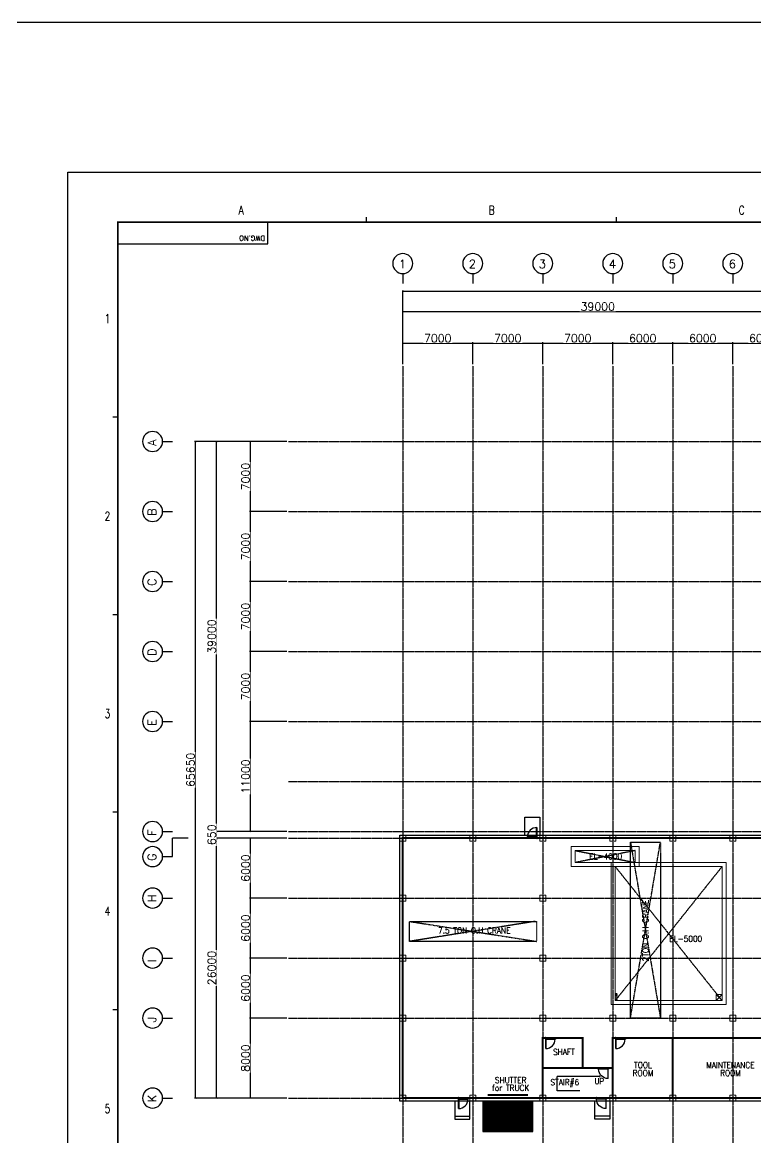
# Model space of a CAD drawing. Header units: millimetres. Extents: x -232466 to 860779, y -177975 to 311634.
# Drawn here: x 628075 to 701413, y 200097 to 311634 of the extents above; entities that cross this region are included whole.
import ezdxf
from ezdxf.enums import TextEntityAlignment as Align

# ---------------------------------------------------------------- set-up
doc = ezdxf.new("R2010")
doc.units = ezdxf.units.MM
for name, pattern in [('AXES', [50.8, 31.75, -6.35, 6.35, -6.35]), ('CENTER', [2, 1.25, -0.25, 0.25, -0.25]), ('HID', [2.3, 1.5, -0.8]), ('PHANTOMX2', [5, 2.5, -0.5, 0.5, -0.5, 0.5, -0.5])]:
    doc.linetypes.add(name, pattern=pattern)
for name, color, linetype, lineweight in [('0 외형선', 3, 'Continuous', 25), ('CENTER', 1, 'CENTER', 9), ('COLUMN', 2, 'Continuous', 9), ('TEXT', 7, 'Continuous', 15), ('WALL', 7, 'Continuous', 9), ('WALL_300', 7, 'Continuous', 9)]:
    doc.layers.add(name, color=color, linetype=linetype, lineweight=lineweight)
for name, color, linetype in [('4ELE', 4, 'Continuous'), ('Center Line', 1, 'CENTER'), ('dim', 7, 'Continuous'), ('DOOR', 4, 'Continuous'), ('G', 3, 'Continuous'), ('hat', 8, 'Continuous'), ('LED', 7, 'Continuous'), ('stair', 4, 'Continuous'), ('SYM', 7, 'Continuous'), ('TITLEBOX', 7, 'Continuous')]:
    doc.layers.add(name, color=color, linetype=linetype)
doc.styles.add('ROMAND', font='romand')
doc.styles.add('RomanS', font='romans.shx')
doc.styles.add('TBOX', font='romans.shx')
doc.dimstyles.new('HYUNDAI', dxfattribs={"dimscale": 120, "dimtxt": 3, "dimasz": 3, "dimexe": 1, "dimexo": 2, "dimgap": 1, "dimtad": 1, "dimdec": 0, "dimdsep": 46, "dimtxsty": 'RomanS', "dimcen": 0, "dimclrd": 256, "dimclre": 256, "dimclrt": 3, "dimadec": 0, "dimazin": 0, "dimtfac": 1, "dimtdec": 0, "dimtix": 1, "dimtmove": 2, "dimatfit": 3, "dimfxl": 1, "dimtvp": 1, "dimtolj": 1, "dimarcsym": 0})

# ---------------------------------------------------------------- blocks, each defined once
blk = doc.blocks.new('_ArchTick')
at = {"color": 0, "linetype": 'ByBlock', "const_width": 0.15}
blk.add_lwpolyline([(-0.5, -0.5), (0.5, 0.5)], dxfattribs=at)
blk = doc.blocks.new('*D284')
at = {"layer": 'Defpoints', "color": 0}
for p in [(645386, 269712), (654698, 269712), (654698, 204062)]:
    blk.add_point(p, dxfattribs=at)
at = {"layer": 'dim', "lineweight": -2}
for p, q in [((654538, 269712), (645306, 269712)), ((645386, 204062), (645386, 269712)), ((654538, 204062), (645306, 204062))]:
    blk.add_line(p, q, dxfattribs=at)
at = {"layer": 'dim', "lineweight": -2, "xscale": 160, "yscale": 160, "zscale": 160}
for p, rotation in [((645386, 269712), 90), ((645386, 204062), 270)]:
    blk.add_blockref('_ArchTick', p, dxfattribs=dict(at, rotation=rotation))
at = {"layer": 'dim', "color": 0, "insert": (644906, 236887), "char_height": 800, "attachment_point": 5, "rotation": 90, "style": 'RomanS', "bg_fill": 3, "box_fill_scale": 1.1, "bg_fill_color": 257, "bg_fill_transparency": 0}
blk.add_mtext('\\A1;65650', dxfattribs=at)
blk = doc.blocks.new('*D285')
at = {"layer": 'Defpoints', "color": 0}
for p in [(647498, 269712), (654698, 269712), (654698, 230712)]:
    blk.add_point(p, dxfattribs=at)
at = {"layer": 'dim', "lineweight": -2}
for p, q in [((654538, 269712), (647418, 269712)), ((647498, 230712), (647498, 269712)), ((654538, 230712), (647418, 230712))]:
    blk.add_line(p, q, dxfattribs=at)
at = {"layer": 'dim', "lineweight": -2, "xscale": 160, "yscale": 160, "zscale": 160}
for p, rotation in [((647498, 269712), 90), ((647498, 230712), 270)]:
    blk.add_blockref('_ArchTick', p, dxfattribs=dict(at, rotation=rotation))
at = {"layer": 'dim', "color": 0, "insert": (647018, 250212), "char_height": 800, "attachment_point": 5, "rotation": 90, "style": 'RomanS', "bg_fill": 3, "box_fill_scale": 1.1, "bg_fill_color": 257, "bg_fill_transparency": 0}
blk.add_mtext('\\A1;39000', dxfattribs=at)
blk = doc.blocks.new('*D286')
at = {"layer": 'Defpoints', "color": 0}
for p in [(673119, 279561), (666119, 277298), (673119, 277298)]:
    blk.add_point(p, dxfattribs=at)
at = {"layer": 'dim', "lineweight": -2}
for p, q in [((666119, 277458), (666119, 279641)), ((666119, 279561), (673119, 279561)), ((673119, 277458), (673119, 279641))]:
    blk.add_line(p, q, dxfattribs=at)
at = {"layer": 'dim', "lineweight": -2, "xscale": 160, "yscale": 160, "zscale": 160, "rotation": 180}
blk.add_blockref('_ArchTick', (666119, 279561), dxfattribs=at)
at = {"layer": 'dim', "lineweight": -2, "xscale": 160, "yscale": 160, "zscale": 160}
blk.add_blockref('_ArchTick', (673119, 279561), dxfattribs=at)
at = {"layer": 'dim', "color": 0, "insert": (669619, 280041), "char_height": 800, "attachment_point": 5, "style": 'RomanS', "bg_fill": 3, "box_fill_scale": 1.1, "bg_fill_color": 257, "bg_fill_transparency": 0}
blk.add_mtext('\\A1;\\H0.025x;\\H40x;7000', dxfattribs=at)
blk = doc.blocks.new('주열')
at = {"layer": 'SYM'}
blk.add_line((0, 600), (0, 0), dxfattribs=at)
blk.add_circle((0, 1200), 600, dxfattribs=at)
blk = doc.blocks.new('*D287')
at = {"layer": 'Defpoints', "color": 0}
for p in [(806419, 284742), (666119, 277298), (806419, 277298)]:
    blk.add_point(p, dxfattribs=at)
at = {"layer": 'dim', "lineweight": -2}
for p, q in [((666119, 277458), (666119, 284822)), ((666119, 284742), (806419, 284742)), ((806419, 277458), (806419, 284822))]:
    blk.add_line(p, q, dxfattribs=at)
at = {"layer": 'dim', "lineweight": -2, "xscale": 160, "yscale": 160, "zscale": 160, "rotation": 180}
blk.add_blockref('_ArchTick', (666119, 284742), dxfattribs=at)
at = {"layer": 'dim', "lineweight": -2, "xscale": 160, "yscale": 160, "zscale": 160}
blk.add_blockref('_ArchTick', (806419, 284742), dxfattribs=at)
at = {"layer": 'dim', "color": 0, "insert": (736269, 285222), "char_height": 800, "attachment_point": 5, "style": 'RomanS', "bg_fill": 3, "box_fill_scale": 1.1, "bg_fill_color": 257, "bg_fill_transparency": 0}
blk.add_mtext('\\A1;140300', dxfattribs=at)
blk = doc.blocks.new('*D288')
at = {"layer": 'Defpoints', "color": 0}
for p in [(705119, 282724), (666119, 277298), (705119, 277298)]:
    blk.add_point(p, dxfattribs=at)
at = {"layer": 'dim', "lineweight": -2}
for p, q in [((666119, 277458), (666119, 282804)), ((666119, 282724), (705119, 282724)), ((705119, 277458), (705119, 282804))]:
    blk.add_line(p, q, dxfattribs=at)
at = {"layer": 'dim', "lineweight": -2, "xscale": 160, "yscale": 160, "zscale": 160, "rotation": 180}
blk.add_blockref('_ArchTick', (666119, 282724), dxfattribs=at)
at = {"layer": 'dim', "lineweight": -2, "xscale": 160, "yscale": 160, "zscale": 160}
blk.add_blockref('_ArchTick', (705119, 282724), dxfattribs=at)
at = {"layer": 'dim', "color": 0, "insert": (685619, 283204), "char_height": 800, "attachment_point": 5, "style": 'RomanS', "bg_fill": 3, "box_fill_scale": 1.1, "bg_fill_color": 257, "bg_fill_transparency": 0}
blk.add_mtext('\\A1;39000', dxfattribs=at)
blk = doc.blocks.new('*D289')
at = {"layer": 'Defpoints', "color": 0}
for p in [(647498, 230062), (654698, 230062), (654698, 204062)]:
    blk.add_point(p, dxfattribs=at)
at = {"layer": 'dim', "lineweight": -2}
for p, q in [((654538, 230062), (647418, 230062)), ((647498, 204062), (647498, 230062)), ((654538, 204062), (647418, 204062))]:
    blk.add_line(p, q, dxfattribs=at)
at = {"layer": 'dim', "lineweight": -2, "xscale": 160, "yscale": 160, "zscale": 160}
for p, rotation in [((647498, 230062), 90), ((647498, 204062), 270)]:
    blk.add_blockref('_ArchTick', p, dxfattribs=dict(at, rotation=rotation))
at = {"layer": 'dim', "color": 0, "insert": (647018, 217062), "char_height": 800, "attachment_point": 5, "rotation": 90, "style": 'RomanS', "bg_fill": 3, "box_fill_scale": 1.1, "bg_fill_color": 257, "bg_fill_transparency": 0}
blk.add_mtext('\\A1;26000', dxfattribs=at)
blk = doc.blocks.new('*D290')
at = {"layer": 'Defpoints', "color": 0}
for p in [(650879, 269712), (654698, 269712), (654698, 262712)]:
    blk.add_point(p, dxfattribs=at)
at = {"layer": 'dim', "lineweight": -2}
for p, q in [((654538, 269712), (650799, 269712)), ((650879, 262712), (650879, 269712)), ((654538, 262712), (650799, 262712))]:
    blk.add_line(p, q, dxfattribs=at)
at = {"layer": 'dim', "lineweight": -2, "xscale": 160, "yscale": 160, "zscale": 160}
for p, rotation in [((650879, 269712), 90), ((650879, 262712), 270)]:
    blk.add_blockref('_ArchTick', p, dxfattribs=dict(at, rotation=rotation))
at = {"layer": 'dim', "color": 0, "insert": (650399, 266212), "char_height": 800, "attachment_point": 5, "rotation": 90, "style": 'RomanS', "bg_fill": 3, "box_fill_scale": 1.1, "bg_fill_color": 257, "bg_fill_transparency": 0}
blk.add_mtext('\\A1;7000', dxfattribs=at)
blk = doc.blocks.new('*D291')
at = {"layer": 'Defpoints', "color": 0}
for p in [(650879, 262712), (654698, 262712), (654698, 255712)]:
    blk.add_point(p, dxfattribs=at)
at = {"layer": 'dim', "lineweight": -2}
for p, q in [((654538, 262712), (650799, 262712)), ((650879, 255712), (650879, 262712)), ((654538, 255712), (650799, 255712))]:
    blk.add_line(p, q, dxfattribs=at)
at = {"layer": 'dim', "lineweight": -2, "xscale": 160, "yscale": 160, "zscale": 160}
for p, rotation in [((650879, 262712), 90), ((650879, 255712), 270)]:
    blk.add_blockref('_ArchTick', p, dxfattribs=dict(at, rotation=rotation))
at = {"layer": 'dim', "color": 0, "insert": (650399, 259212), "char_height": 800, "attachment_point": 5, "rotation": 90, "style": 'RomanS', "bg_fill": 3, "box_fill_scale": 1.1, "bg_fill_color": 257, "bg_fill_transparency": 0}
blk.add_mtext('\\A1;7000', dxfattribs=at)
blk = doc.blocks.new('*D292')
at = {"layer": 'Defpoints', "color": 0}
for p in [(650879, 255712), (654698, 255712), (654698, 248712)]:
    blk.add_point(p, dxfattribs=at)
at = {"layer": 'dim', "lineweight": -2}
for p, q in [((654538, 255712), (650799, 255712)), ((650879, 248712), (650879, 255712)), ((654538, 248712), (650799, 248712))]:
    blk.add_line(p, q, dxfattribs=at)
at = {"layer": 'dim', "lineweight": -2, "xscale": 160, "yscale": 160, "zscale": 160}
for p, rotation in [((650879, 255712), 90), ((650879, 248712), 270)]:
    blk.add_blockref('_ArchTick', p, dxfattribs=dict(at, rotation=rotation))
at = {"layer": 'dim', "color": 0, "insert": (650399, 252212), "char_height": 800, "attachment_point": 5, "rotation": 90, "style": 'RomanS', "bg_fill": 3, "box_fill_scale": 1.1, "bg_fill_color": 257, "bg_fill_transparency": 0}
blk.add_mtext('\\A1;7000', dxfattribs=at)
blk = doc.blocks.new('*D293')
at = {"layer": 'Defpoints', "color": 0}
for p in [(650879, 248712), (654698, 248712), (654698, 241712)]:
    blk.add_point(p, dxfattribs=at)
at = {"layer": 'dim', "lineweight": -2}
for p, q in [((654538, 248712), (650799, 248712)), ((650879, 241712), (650879, 248712)), ((654538, 241712), (650799, 241712))]:
    blk.add_line(p, q, dxfattribs=at)
at = {"layer": 'dim', "lineweight": -2, "xscale": 160, "yscale": 160, "zscale": 160}
for p, rotation in [((650879, 248712), 90), ((650879, 241712), 270)]:
    blk.add_blockref('_ArchTick', p, dxfattribs=dict(at, rotation=rotation))
at = {"layer": 'dim', "color": 0, "insert": (650399, 245212), "char_height": 800, "attachment_point": 5, "rotation": 90, "style": 'RomanS', "bg_fill": 3, "box_fill_scale": 1.1, "bg_fill_color": 257, "bg_fill_transparency": 0}
blk.add_mtext('\\A1;7000', dxfattribs=at)
blk = doc.blocks.new('*D322')
at = {"layer": 'Defpoints', "color": 0}
for p in [(680119, 279561), (673119, 277298), (680119, 277298)]:
    blk.add_point(p, dxfattribs=at)
at = {"layer": 'dim', "lineweight": -2}
for p, q in [((673119, 277458), (673119, 279641)), ((673119, 279561), (680119, 279561)), ((680119, 277458), (680119, 279641))]:
    blk.add_line(p, q, dxfattribs=at)
at = {"layer": 'dim', "lineweight": -2, "xscale": 160, "yscale": 160, "zscale": 160, "rotation": 180}
blk.add_blockref('_ArchTick', (673119, 279561), dxfattribs=at)
at = {"layer": 'dim', "lineweight": -2, "xscale": 160, "yscale": 160, "zscale": 160}
blk.add_blockref('_ArchTick', (680119, 279561), dxfattribs=at)
at = {"layer": 'dim', "color": 0, "insert": (676619, 280041), "char_height": 800, "attachment_point": 5, "style": 'RomanS', "bg_fill": 3, "box_fill_scale": 1.1, "bg_fill_color": 257, "bg_fill_transparency": 0}
blk.add_mtext('\\A1;\\H0.025x;\\H40x;7000', dxfattribs=at)
blk = doc.blocks.new('*D323')
at = {"layer": 'Defpoints', "color": 0}
for p in [(687119, 279561), (680119, 277298), (687119, 277298)]:
    blk.add_point(p, dxfattribs=at)
at = {"layer": 'dim', "lineweight": -2}
for p, q in [((680119, 277458), (680119, 279641)), ((680119, 279561), (687119, 279561)), ((687119, 277458), (687119, 279641))]:
    blk.add_line(p, q, dxfattribs=at)
at = {"layer": 'dim', "lineweight": -2, "xscale": 160, "yscale": 160, "zscale": 160, "rotation": 180}
blk.add_blockref('_ArchTick', (680119, 279561), dxfattribs=at)
at = {"layer": 'dim', "lineweight": -2, "xscale": 160, "yscale": 160, "zscale": 160}
blk.add_blockref('_ArchTick', (687119, 279561), dxfattribs=at)
at = {"layer": 'dim', "color": 0, "insert": (683619, 280041), "char_height": 800, "attachment_point": 5, "style": 'RomanS', "bg_fill": 3, "box_fill_scale": 1.1, "bg_fill_color": 257, "bg_fill_transparency": 0}
blk.add_mtext('\\A1;\\H0.025x;\\H40x;7000', dxfattribs=at)
blk = doc.blocks.new('*D324')
at = {"layer": 'Defpoints', "color": 0}
for p in [(693119, 279561), (687119, 277298), (693119, 277298)]:
    blk.add_point(p, dxfattribs=at)
at = {"layer": 'dim', "lineweight": -2}
for p, q in [((687119, 277458), (687119, 279641)), ((687119, 279561), (693119, 279561)), ((693119, 277458), (693119, 279641))]:
    blk.add_line(p, q, dxfattribs=at)
at = {"layer": 'dim', "lineweight": -2, "xscale": 160, "yscale": 160, "zscale": 160, "rotation": 180}
blk.add_blockref('_ArchTick', (687119, 279561), dxfattribs=at)
at = {"layer": 'dim', "lineweight": -2, "xscale": 160, "yscale": 160, "zscale": 160}
blk.add_blockref('_ArchTick', (693119, 279561), dxfattribs=at)
at = {"layer": 'dim', "color": 0, "insert": (690119, 280041), "char_height": 800, "attachment_point": 5, "style": 'RomanS', "bg_fill": 3, "box_fill_scale": 1.1, "bg_fill_color": 257, "bg_fill_transparency": 0}
blk.add_mtext('\\A1;\\H0.025x;\\H40x;6000', dxfattribs=at)
blk = doc.blocks.new('*D325')
at = {"layer": 'Defpoints', "color": 0}
for p in [(699119, 279561), (693119, 277298), (699119, 277298)]:
    blk.add_point(p, dxfattribs=at)
at = {"layer": 'dim', "lineweight": -2}
for p, q in [((693119, 277458), (693119, 279641)), ((693119, 279561), (699119, 279561)), ((699119, 277458), (699119, 279641))]:
    blk.add_line(p, q, dxfattribs=at)
at = {"layer": 'dim', "lineweight": -2, "xscale": 160, "yscale": 160, "zscale": 160, "rotation": 180}
blk.add_blockref('_ArchTick', (693119, 279561), dxfattribs=at)
at = {"layer": 'dim', "lineweight": -2, "xscale": 160, "yscale": 160, "zscale": 160}
blk.add_blockref('_ArchTick', (699119, 279561), dxfattribs=at)
at = {"layer": 'dim', "color": 0, "insert": (696119, 280041), "char_height": 800, "attachment_point": 5, "style": 'RomanS', "bg_fill": 3, "box_fill_scale": 1.1, "bg_fill_color": 257, "bg_fill_transparency": 0}
blk.add_mtext('\\A1;\\H0.025x;\\H40x;6000', dxfattribs=at)
blk = doc.blocks.new('*D326')
at = {"layer": 'Defpoints', "color": 0}
for p in [(705119, 279561), (699119, 277298), (705119, 277298)]:
    blk.add_point(p, dxfattribs=at)
at = {"layer": 'dim', "lineweight": -2}
for p, q in [((699119, 277458), (699119, 279641)), ((699119, 279561), (705119, 279561)), ((705119, 277458), (705119, 279641))]:
    blk.add_line(p, q, dxfattribs=at)
at = {"layer": 'dim', "lineweight": -2, "xscale": 160, "yscale": 160, "zscale": 160, "rotation": 180}
blk.add_blockref('_ArchTick', (699119, 279561), dxfattribs=at)
at = {"layer": 'dim', "lineweight": -2, "xscale": 160, "yscale": 160, "zscale": 160}
blk.add_blockref('_ArchTick', (705119, 279561), dxfattribs=at)
at = {"layer": 'dim', "color": 0, "insert": (702119, 280041), "char_height": 800, "attachment_point": 5, "style": 'RomanS', "bg_fill": 3, "box_fill_scale": 1.1, "bg_fill_color": 257, "bg_fill_transparency": 0}
blk.add_mtext('\\A1;\\H0.025x;\\H40x;6000', dxfattribs=at)
blk = doc.blocks.new('*D372')
at = {"layer": 'Defpoints', "color": 0}
for p in [(654698, 230712), (654698, 230062)]:
    blk.add_point(p, dxfattribs=at)
at = {"layer": 'dim', "lineweight": -2}
for p, q in [((654538, 230712), (647418, 230712)), ((654538, 230062), (647418, 230062)), ((647498, 230712), (647498, 230872)), ((647498, 230062), (647498, 230712)), ((647498, 230062), (647498, 229902))]:
    blk.add_line(p, q, dxfattribs=at)
at = {"layer": 'dim', "lineweight": -2, "xscale": 160, "yscale": 160, "zscale": 160}
for p, rotation in [((647498, 230712), 270), ((647498, 230062), 90)]:
    blk.add_blockref('_ArchTick', p, dxfattribs=dict(at, rotation=rotation))
at = {"layer": 'dim', "color": 0, "insert": (647018, 230387), "char_height": 800, "attachment_point": 5, "rotation": 90, "style": 'RomanS', "bg_fill": 3, "box_fill_scale": 1.1, "bg_fill_color": 257, "bg_fill_transparency": 0}
blk.add_mtext('\\A1;650', dxfattribs=at)
at = {"layer": 'Defpoints', "color": 0}
blk.add_point((647498, 230712), dxfattribs=at)
blk = doc.blocks.new('*D373')
at = {"layer": 'Defpoints', "color": 0}
for p in [(650879, 241712), (654698, 241712), (654698, 230712)]:
    blk.add_point(p, dxfattribs=at)
at = {"layer": 'dim', "lineweight": -2}
for p, q in [((654538, 241712), (650799, 241712)), ((650879, 230712), (650879, 241712)), ((654538, 230712), (650799, 230712))]:
    blk.add_line(p, q, dxfattribs=at)
at = {"layer": 'dim', "lineweight": -2, "xscale": 160, "yscale": 160, "zscale": 160}
for p, rotation in [((650879, 241712), 90), ((650879, 230712), 270)]:
    blk.add_blockref('_ArchTick', p, dxfattribs=dict(at, rotation=rotation))
at = {"layer": 'dim', "color": 0, "insert": (650399, 236212), "char_height": 800, "attachment_point": 5, "rotation": 90, "style": 'RomanS', "bg_fill": 3, "box_fill_scale": 1.1, "bg_fill_color": 257, "bg_fill_transparency": 0}
blk.add_mtext('\\A1;11000', dxfattribs=at)
blk = doc.blocks.new('*D374')
at = {"layer": 'Defpoints', "color": 0}
for p in [(650879, 230062), (654698, 230062), (654698, 224062)]:
    blk.add_point(p, dxfattribs=at)
at = {"layer": 'dim', "lineweight": -2}
for p, q in [((654538, 230062), (650799, 230062)), ((650879, 224062), (650879, 230062)), ((654538, 224062), (650799, 224062))]:
    blk.add_line(p, q, dxfattribs=at)
at = {"layer": 'dim', "lineweight": -2, "xscale": 160, "yscale": 160, "zscale": 160}
for p, rotation in [((650879, 230062), 90), ((650879, 224062), 270)]:
    blk.add_blockref('_ArchTick', p, dxfattribs=dict(at, rotation=rotation))
at = {"layer": 'dim', "color": 0, "insert": (650399, 227062), "char_height": 800, "attachment_point": 5, "rotation": 90, "style": 'RomanS', "bg_fill": 3, "box_fill_scale": 1.1, "bg_fill_color": 257, "bg_fill_transparency": 0}
blk.add_mtext('\\A1;6000', dxfattribs=at)
blk = doc.blocks.new('*D375')
at = {"layer": 'Defpoints', "color": 0}
for p in [(650879, 224062), (654698, 224062), (654698, 218062)]:
    blk.add_point(p, dxfattribs=at)
at = {"layer": 'dim', "lineweight": -2}
for p, q in [((654538, 224062), (650799, 224062)), ((650879, 218062), (650879, 224062)), ((654538, 218062), (650799, 218062))]:
    blk.add_line(p, q, dxfattribs=at)
at = {"layer": 'dim', "lineweight": -2, "xscale": 160, "yscale": 160, "zscale": 160}
for p, rotation in [((650879, 224062), 90), ((650879, 218062), 270)]:
    blk.add_blockref('_ArchTick', p, dxfattribs=dict(at, rotation=rotation))
at = {"layer": 'dim', "color": 0, "insert": (650399, 221062), "char_height": 800, "attachment_point": 5, "rotation": 90, "style": 'RomanS', "bg_fill": 3, "box_fill_scale": 1.1, "bg_fill_color": 257, "bg_fill_transparency": 0}
blk.add_mtext('\\A1;6000', dxfattribs=at)
blk = doc.blocks.new('*D376')
at = {"layer": 'Defpoints', "color": 0}
for p in [(650879, 218062), (654698, 218062), (654698, 212062)]:
    blk.add_point(p, dxfattribs=at)
at = {"layer": 'dim', "lineweight": -2}
for p, q in [((654538, 218062), (650799, 218062)), ((650879, 212062), (650879, 218062)), ((654538, 212062), (650799, 212062))]:
    blk.add_line(p, q, dxfattribs=at)
at = {"layer": 'dim', "lineweight": -2, "xscale": 160, "yscale": 160, "zscale": 160}
for p, rotation in [((650879, 218062), 90), ((650879, 212062), 270)]:
    blk.add_blockref('_ArchTick', p, dxfattribs=dict(at, rotation=rotation))
at = {"layer": 'dim', "color": 0, "insert": (650399, 215062), "char_height": 800, "attachment_point": 5, "rotation": 90, "style": 'RomanS', "bg_fill": 3, "box_fill_scale": 1.1, "bg_fill_color": 257, "bg_fill_transparency": 0}
blk.add_mtext('\\A1;6000', dxfattribs=at)
blk = doc.blocks.new('*D377')
at = {"layer": 'Defpoints', "color": 0}
for p in [(650879, 212062), (654698, 212062), (654698, 204062)]:
    blk.add_point(p, dxfattribs=at)
at = {"layer": 'dim', "lineweight": -2}
for p, q in [((654538, 212062), (650799, 212062)), ((650879, 204062), (650879, 212062)), ((654538, 204062), (650799, 204062))]:
    blk.add_line(p, q, dxfattribs=at)
at = {"layer": 'dim', "lineweight": -2, "xscale": 160, "yscale": 160, "zscale": 160}
for p, rotation in [((650879, 212062), 90), ((650879, 204062), 270)]:
    blk.add_blockref('_ArchTick', p, dxfattribs=dict(at, rotation=rotation))
at = {"layer": 'dim', "color": 0, "insert": (650399, 208062), "char_height": 800, "attachment_point": 5, "rotation": 90, "style": 'RomanS', "bg_fill": 3, "box_fill_scale": 1.1, "bg_fill_color": 257, "bg_fill_transparency": 0}
blk.add_mtext('\\A1;8000', dxfattribs=at)
blk = doc.blocks.new('column600')
at = {"layer": 'COLUMN', "linetype": 'Continuous'}
blk.add_lwpolyline([(-300, -300), (300, -300), (300, 300), (-300, 300)], close=True, dxfattribs=at)
blk = doc.blocks.new('SD1')
at = {"color": 8}
for p, q in [((-55, 200), (-975, 200)), ((-955, 155), (-45, 155))]:
    blk.add_line(p, q, dxfattribs=at)
for points in [[(-25, 1150), (-25, 200), (-55, 200), (-55, 1150)], [(-1000, 180), (-1000, 200), (-975, 200), (-975, 155), (-955, 155), (-955, 95), (-975, 50), (-1000, 50), (-1000, 70)], [(0, 180), (0, 200), (-25, 200), (-25, 155), (-45, 155), (-45, 95), (-25, 50), (0, 50), (0, 70)]]:
    blk.add_lwpolyline(points)
blk.add_arc((-25, 200), 950, 90, 180)

msp = doc.modelspace()

# ---------------------------------------------------------------- hatches: boundary and pattern name
at = {"layer": 'hat'}
h = msp.add_hatch(dxfattribs=at)
h.set_pattern_fill('_USER', color=256, scale=100, style=0, pattern_type=0)
h.set_pattern_definition([(0, (638401.51, 156780.99), (0, 100), [])])
h.paths.add_polyline_path([(679110.9, 200721.3), (679110.9, 203761.3), (674110.9, 203761.3), (674110.9, 200721.3)])

# ---------------------------------------------------------------- linework, layer by layer
for p, q in [((643103.7, 228200.2), (643103.7, 230062.1)), ((685802.6, 206232.4), (681563.5, 206232.4)), ((681563.5, 204787.4), (681563.5, 206232.4)), ((683822.6, 204787.4), (681563.5, 204787.4))]:
    msp.add_line(p, q)
at = {"color": 4, "linetype": 'PHANTOMX2'}
for p, q in [((688886.6, 212062.1, -1), (691886.6, 229662.1)), ((688886.6, 229662.1), (691886.6, 212062.1)), ((666795.5, 221725.7), (679496, 219725.7, -1)), ((679346, 221725.7, -1), (666795.5, 219725.7))]:
    msp.add_line(p, q, dxfattribs=at)
msp.add_lwpolyline([(665819.3, 230361.3), (705419.3, 230361.3), (705419.3, 203761.3), (665819.3, 203761.3)], close=True)
for points in [[(688886.6, 229662.1), (691886.6, 229662.1), (691886.6, 212062.1), (688886.6, 212062.1)], [(679496, 221725.7), (679496, 219725.7), (666795.5, 219725.7), (666795.5, 221725.7)]]:
    msp.add_lwpolyline(points, close=True, dxfattribs=at)
msp.add_lwpolyline([(683822.6, 204787.4, 0, 160, 0), (683342.6, 204787.4, 0, 0, 0), (683822.6, 204787.4, 0, 0, 0)], format="xyseb")
at = {"layer": '0 외형선', "linetype": 'Continuous', "const_width": 200}
for points in [[(666119.3, 204061.3), (680119.4, 204062.1), (705119.3, 204061.3), (747769.3, 204061.3), (747769.4, 230062.1), (666119.3, 230061.3)], [(680119.4, 210062.1), (684118.6, 210062.1), (684119.3, 207061.3), (680119.4, 207062.1)], [(687119.4, 210062.1), (693119.4, 210062.1), (693119.3, 204061.3), (687119.3, 204061.3)], [(693119.4, 210062.1), (705119.4, 210062.1), (705119.4, 204062.1), (693119.3, 204061.3)], [(680119.4, 207062.1), (687118.6, 207062.1), (687119.3, 204061.3), (680119.4, 204062.1)]]:
    msp.add_lwpolyline(points, close=True, dxfattribs=at)
at = {"layer": '4ELE'}
for p, q in [((671319.3, 202262.9), (672819.3, 202262.9)), ((686819.3, 202262.9), (685319.3, 202262.9))]:
    msp.add_line(p, q, dxfattribs=at)
for points in [[(678319.3, 230361.3), (678319.3, 232161.3), (679819.3, 232161.3), (679819.3, 230361.3)], [(671319.3, 203762.9), (671319.3, 201962.9), (672819.3, 201962.9), (672819.3, 203762.9)], [(686819.3, 203762.9), (686819.3, 201962.9), (685319.3, 201962.9), (685319.3, 203762.9)]]:
    msp.add_lwpolyline(points, dxfattribs=at)
at = {"layer": 'CENTER', "color": 0, "lineweight": 60}
for p, q in [((687436, 214452.1), (687575.4, 214452.1)), ((687505.7, 214452.1), (687505.7, 213852.1))]:
    msp.add_line(p, q, dxfattribs=at)
at = {"layer": 'Center Line', "linetype": 'AXES'}
for p, q in [((666119.4, 277297.7), (666119.4, 194123.5)), ((689369.9, 228811.3), (683369.9, 227611.3)), ((683369.9, 228811.3), (689369.9, 227611.3)), ((698049.9, 227211.3), (687369.9, 213811.3)), ((698049.9, 213811.3), (687369.9, 227211.3))]:
    msp.add_line(p, q, dxfattribs=at)
at = {"layer": 'DOOR', "linetype": 'HID'}
for p, q in [((674610.9, 204407.2), (678610.9, 204407.2)), ((674610.9, 204357.3), (678610.9, 204357.3))]:
    msp.add_line(p, q, dxfattribs=at)
at = {"layer": 'LED', "const_width": 100}
msp.add_lwpolyline([(685791.2, 206281, -1), (685814, 206183.7, -1)], format="xyb", close=True, dxfattribs=at)
at = {"layer": 'stair'}
msp.add_lwpolyline([(674110.9, 203761.3), (674110.9, 200721.3), (679110.9, 200721.3), (679110.9, 203761.3)], dxfattribs=at)
at = {"layer": 'TITLEBOX', "color": 4, "linetype": 'Continuous'}
for p, q in [((662496.3, 291645.3), (662496.3, 292145.3)), ((662496.3, 291645.3), (662496.3, 292145.3)), ((687496.3, 291645.3), (687496.3, 292145.3)), ((687496.3, 291645.3), (687496.3, 292145.3)), ((637621.3, 272145.3), (637121.3, 272145.3)), ((637621.3, 252395.3), (637121.3, 252395.3)), ((637621.3, 232645.3), (637121.3, 232645.3)), ((637621.3, 212895.3), (637121.3, 212895.3))]:
    msp.add_line(p, q, dxfattribs=at)
at = {"layer": 'TITLEBOX', "color": 7}
msp.add_lwpolyline([(632621.3, 296645.3), (842871.3, 296645.3), (842871.3, 148145.3), (632621.3, 148145.3)], close=True, dxfattribs=at)
at = {"layer": 'TITLEBOX', "color": 4, "const_width": 175}
msp.add_lwpolyline([(637621.3, 291645.3), (837686.3, 291645.3), (837686.3, 153916.7), (637621.3, 153916.7)], close=True, dxfattribs=at)
at = {"layer": 'TITLEBOX'}
msp.add_lwpolyline([(637621.3, 289480.5), (652621.3, 289480.5), (652621.3, 291645.3)], dxfattribs=at)
at = {"layer": 'WALL'}
for p, q in [((698049.9, 213811.3), (697449.9, 214411.3)), ((697449.9, 213811.3), (698049.9, 214411.3))]:
    msp.add_line(p, q, dxfattribs=at)
msp.add_lwpolyline([(698049.9, 214411.3), (697449.9, 214411.3), (697449.9, 213811.3), (698049.9, 213811.3), (698049.9, 214411.3)], dxfattribs=at)
at = {"layer": 'WALL_300', "color": 2}
for points in [[(682969.9, 229211.3), (689769.9, 229211.3), (689769.9, 227211.3), (682969.9, 227211.3)], [(683369.9, 228811.3), (689369.9, 228811.3), (689369.9, 227611.3), (683369.9, 227611.3)], [(686969.9, 227611.3), (698449.9, 227611.3), (698449.9, 213411.3), (686969.9, 213411.3)], [(687369.9, 227211.3), (698049.9, 227211.3), (698049.9, 213811.3), (687369.9, 213811.3)]]:
    msp.add_lwpolyline(points, close=True, dxfattribs=at)

# ---------------------------------------------------------------- block references
at = {"layer": 'COLUMN', "linetype": 'Continuous'}
for p in [(666119.3, 230061.3), (673119.3, 230061.3), (680119.3, 230061.3), (687119.3, 230061.3), (693119.3, 230061.3), (699119.3, 230061.3), (666119.3, 224061.3), (680119.3, 224061.3), (666119.3, 218061.3), (680119.3, 218061.3), (666119.3, 212061.3), (680119.3, 212061.3), (687119.3, 212061.3), (693119.3, 212061.3), (699119.3, 212061.3), (666119.3, 204061.3), (673119.3, 204061.3), (680119.3, 204061.3), (687119.3, 204061.3), (693119.3, 204061.3), (699119.3, 204061.3)]:
    msp.add_blockref('column600', p, dxfattribs=at)
at = {"layer": 'DOOR'}
msp.add_blockref('SD1', (679562.7, 229967.1), dxfattribs=at)
at = {"layer": 'DOOR', "rotation": 180}
for p in [(680387.5, 210157.6), (687387.5, 210157.6), (671669, 204157.1)]:
    msp.add_blockref('SD1', p, dxfattribs=at)
at = {"layer": 'DOOR', "xscale": -1, "rotation": 180}
for p in [(686684.6, 207157.1), (686469.6, 204157.1)]:
    msp.add_blockref('SD1', p, dxfattribs=at)
at = {"layer": 'SYM', "xscale": -1.666666666666667, "yscale": 1.666666666666667, "zscale": 1.666666666666667}
for p, rotation in [((666119.4, 285509.5), 359.9999999999999), ((643103.7, 269712.1), 89.99999999999959), ((643103.7, 262712.1), 89.99999999999959), ((643103.7, 255712.1), 89.99999999999959), ((643103.7, 248712.1), 89.99999999999959), ((643103.7, 241712.1), 89.99999999999959), ((643103.7, 230712.1), 89.99999999999959), ((643103.7, 228200.2), 89.99999999999959), ((643103.7, 224062.1), 89.99999999999959), ((643103.7, 218062.1), 89.99999999999959), ((643103.7, 212062.1), 89.99999999999959), ((643103.7, 204062.1), 89.99999999999959)]:
    msp.add_blockref('주열', p, dxfattribs=dict(at, rotation=rotation))

# ---------------------------------------------------------------- texts
at = {"style": 'RomanS', "width": 0.9}
msp.add_text('2TON O.H CRANE', height=600, rotation=90, dxfattribs=at).set_placement((690697.1, 220818.8), align=Align.CENTER)
msp.add_text('7.5 TON O.H CRANE', height=600, dxfattribs=at).set_placement((673271.7, 220520.7), align=Align.CENTER)
at = {"layer": 'G', "color": 3, "style": 'RomanS', "width": 0.9}
for s, p in [('EL-4000', (686416.9, 228223.8)), ('SHAFT', (682240.8, 208667.8)), ('TOOL', (690143.9, 207365)), ('MAINTENANCE', (698889.1, 207365)), ('ROOM', (690143.9, 206565)), ('ROOM', (698889.1, 206565)), ('STAIR#6', (682324.2, 205595))]:
    msp.add_text(s, height=600, dxfattribs=at).set_placement(p, align=Align.MIDDLE)
at = {"layer": 'SYM', "style": 'ROMAND'}
for s, p in [('1', (665730.4, 287049)), ('2', (672730.4, 287049)), ('3', (679730.4, 287049)), ('4', (686730.4, 287049)), ('5', (692730.4, 287049)), ('6', (698730.4, 287049))]:
    msp.add_text(s, height=840.9, dxfattribs=at).set_placement(p)
for s, p in [('A', (641464, 269272.4)), ('B', (641464, 262272.4)), ('C', (641464, 255272.4)), ('D', (641464, 248272.4)), ('E', (641464, 241272.4)), ('F', (641464, 230272.4)), ('G', (641464, 227760.5)), ('H', (641464, 223622.4)), ('I', (641464, 217622.4)), ('J', (641464, 211622.4)), ('K', (641464, 203622.4))]:
    msp.add_text(s, height=840.9, rotation=90, dxfattribs=at).set_placement(p)
at = {"layer": 'TEXT', "color": 7, "style": 'RomanS', "width": 0.9}
for s, p in [('EL-5000', (694426.4, 219985.5)), ('for TRUCK', (676913.2, 205077.7)), ('SHUTTER', (676913.2, 205851.5))]:
    msp.add_text(s, height=600, dxfattribs=at).set_placement(p, align=Align.MIDDLE)
at = {"layer": 'TEXT', "color": 0, "linetype": 'Continuous', "style": 'RomanS', "width": 0.85}
msp.add_text('UP', height=600, dxfattribs=at).set_placement((685305.1, 205438.6))
at = {"layer": 'TITLEBOX', "color": 4, "linetype": 'Continuous', "style": 'TBOX', "width": 0.75}
for s, p in [('A', (649713.9, 292411.7)), ('B', (674713.9, 292411.7)), ('C', (699713.9, 292411.7)), ('1', (636306.7, 281562.3)), ('2', (636306.7, 261812.3)), ('3', (636306.7, 242062.3)), ('4', (636306.7, 222312.3)), ('5', (636306.7, 202562.3))]:
    msp.add_text(s, height=875, dxfattribs=at).set_placement(p)
at = {"layer": 'TITLEBOX', "style": 'ROMAND'}
msp.add_text('DWG.NO', height=500, rotation=180, dxfattribs=at).set_placement((652332.6, 290294.9))

# ---------------------------------------------------------------- next in the draw order: dimensions: what is measured, and where the dimension line sits
at = {"layer": 'dim'}
dim = msp.add_linear_dim(base=(673119.4, 279560.7), p1=(666119.4, 277297.7), p2=(673119.4, 277297.7), text='\\H0.025x;\\H40x;<>', dimstyle='HYUNDAI', override={"dimscale": 80, "dimtxt": 10, "dimasz": 2, "dimpost": '\\X', "dimtxsty": 'RomanS', "dimblk1": 'ArchTick', "dimblk2": 'ArchTick', "dimsah": 1, "dimclrt": 0, "dimtfill": 1}, dxfattribs=at)
dim.commit()
dim.dimension.update_dxf_attribs({"geometry": '*D286', "text_midpoint": (669619.4, 280040.7)})
dim = msp.add_linear_dim(base=(645386.1, 269712.1), p1=(654698, 204062.1), p2=(654698, 269712.1), angle=90, dimstyle='HYUNDAI', override={"dimscale": 80, "dimtxt": 10, "dimasz": 2, "dimpost": '\\X', "dimblk1": 'ArchTick', "dimblk2": 'ArchTick', "dimsah": 1, "dimclrt": 0, "dimtfill": 1, "dimtfillclr": 0}, dxfattribs=at)
dim.commit()
dim.dimension.update_dxf_attribs({"geometry": '*D284', "text_midpoint": (644906.1, 236887.1)})

# ---------------------------------------------------------------- next in the draw order: linework, layer by layer
msp.add_line((644667.4, 230062.1), (643103.7, 230062.1))

# ---------------------------------------------------------------- next in the draw order: dimensions: what is measured, and where the dimension line sits
dim = msp.add_linear_dim(base=(806419.4, 284742.5), p1=(666119.4, 277297.7), p2=(806419.4, 277297.7), dimstyle='HYUNDAI', override={"dimscale": 80, "dimtxt": 10, "dimasz": 2, "dimpost": '\\X', "dimblk1": 'ArchTick', "dimblk2": 'ArchTick', "dimsah": 1, "dimclrt": 0, "dimtfill": 1, "dimtfillclr": 0}, dxfattribs=at)
dim.commit()
dim.dimension.update_dxf_attribs({"geometry": '*D287', "text_midpoint": (736269.4, 285222.5)})
dim = msp.add_linear_dim(base=(647498, 269712.1), p1=(654698, 230712.1), p2=(654698, 269712.1), angle=90, dimstyle='HYUNDAI', override={"dimscale": 80, "dimtxt": 10, "dimasz": 2, "dimpost": '\\X', "dimblk1": 'ArchTick', "dimblk2": 'ArchTick', "dimsah": 1, "dimclrt": 0, "dimtfill": 1, "dimtfillclr": 0}, dxfattribs=at)
dim.commit()
dim.dimension.update_dxf_attribs({"geometry": '*D285', "text_midpoint": (647018, 250212.1)})

# ---------------------------------------------------------------- next in the draw order: linework, layer by layer
at = {"layer": 'Center Line', "linetype": 'AXES'}
for p, q in [((654698, 269712.1), (810419.4, 269712.1)), ((654698, 230712.1), (810419.4, 230712.1))]:
    msp.add_line(p, q, dxfattribs=at)

# ---------------------------------------------------------------- next in the draw order: block references
at = {"layer": 'SYM', "xscale": -1.666666666666667, "yscale": 1.666666666666667, "zscale": 1.666666666666667, "rotation": 359.9999999999999}
for p in [(673119.4, 285509.5), (680119.4, 285509.5), (687119.4, 285509.5), (693119.4, 285509.5), (699119.4, 285509.5)]:
    msp.add_blockref('주열', p, dxfattribs=at)

# ---------------------------------------------------------------- next in the draw order: dimensions: what is measured, and where the dimension line sits
at = {"layer": 'dim'}
dim = msp.add_linear_dim(base=(705119.4, 282724.1), p1=(666119.4, 277297.7), p2=(705119.4, 277297.7), dimstyle='HYUNDAI', override={"dimscale": 80, "dimtxt": 10, "dimasz": 2, "dimpost": '\\X', "dimblk1": 'ArchTick', "dimblk2": 'ArchTick', "dimsah": 1, "dimclrt": 0, "dimtfill": 1, "dimtfillclr": 0}, dxfattribs=at)
dim.commit()
dim.dimension.update_dxf_attribs({"geometry": '*D288', "text_midpoint": (685619.4, 283204.1)})
dim = msp.add_linear_dim(base=(647498, 230062.1), p1=(654698, 204062.1), p2=(654698, 230062.1), angle=90, dimstyle='HYUNDAI', override={"dimscale": 80, "dimtxt": 10, "dimasz": 2, "dimpost": '\\X', "dimblk1": 'ArchTick', "dimblk2": 'ArchTick', "dimsah": 1, "dimclrt": 0, "dimtfill": 1, "dimtfillclr": 0}, dxfattribs=at)
dim.commit()
dim.dimension.update_dxf_attribs({"geometry": '*D289', "text_midpoint": (647018, 217062.1)})

# ---------------------------------------------------------------- next in the draw order: linework, layer by layer
at = {"layer": 'Center Line', "linetype": 'AXES'}
for p, q in [((673119.4, 277297.7), (673119.4, 194123.5)), ((680119.4, 277297.7), (680119.4, 194123.5)), ((687119.4, 277297.7), (687119.4, 194123.5)), ((693119.4, 277297.7), (693119.4, 194123.5)), ((699119.4, 277297.7), (699119.4, 194123.5)), ((654698, 230062.1), (810419.4, 230062.1)), ((654698, 224062.1), (810419.4, 224062.1)), ((654698, 218062.1), (810419.4, 218062.1)), ((654698, 212062.1), (810419.4, 212062.1)), ((654698, 204062.1), (810419.4, 204062.1))]:
    msp.add_line(p, q, dxfattribs=at)

# ---------------------------------------------------------------- next in the draw order: dimensions: what is measured, and where the dimension line sits
at = {"layer": 'dim'}
dim = msp.add_linear_dim(base=(650878.9, 269712.1), p1=(654698, 262712.1), p2=(654698, 269712.1), angle=90, dimstyle='HYUNDAI', override={"dimscale": 80, "dimtxt": 10, "dimasz": 2, "dimpost": '\\X', "dimblk1": 'ArchTick', "dimblk2": 'ArchTick', "dimsah": 1, "dimclrt": 0, "dimtfill": 1, "dimtfillclr": 0}, dxfattribs=at)
dim.commit()
dim.dimension.update_dxf_attribs({"geometry": '*D290', "text_midpoint": (650398.9, 266212.1)})

# ---------------------------------------------------------------- next in the draw order: dimensions: what is measured, and where the dimension line sits
dim = msp.add_linear_dim(base=(680119.4, 279560.7), p1=(673119.4, 277297.7), p2=(680119.4, 277297.7), text='\\H0.025x;\\H40x;<>', dimstyle='HYUNDAI', override={"dimscale": 80, "dimtxt": 10, "dimasz": 2, "dimpost": '\\X', "dimtxsty": 'RomanS', "dimblk1": 'ArchTick', "dimblk2": 'ArchTick', "dimsah": 1, "dimclrt": 0, "dimtfill": 1}, dxfattribs=at)
dim.commit()
dim.dimension.update_dxf_attribs({"geometry": '*D322', "text_midpoint": (676619.4, 280040.7)})
for base, p1, p2, picture, middle in [((650878.9, 262712.1), (654698, 255712.1), (654698, 262712.1), '*D291', (650398.9, 259212.1)), ((647498, 230712.1), (654698, 230062.1), (654698, 230712.1), '*D372', (647018, 230387.1))]:
    dim = msp.add_linear_dim(base=base, p1=p1, p2=p2, angle=90, dimstyle='HYUNDAI', override={"dimscale": 80, "dimtxt": 10, "dimasz": 2, "dimpost": '\\X', "dimblk1": 'ArchTick', "dimblk2": 'ArchTick', "dimsah": 1, "dimclrt": 0, "dimtfill": 1, "dimtfillclr": 0}, dxfattribs=at)
    dim.commit()
    dim.dimension.update_dxf_attribs({"geometry": picture, "text_midpoint": middle})

# ---------------------------------------------------------------- next in the draw order: linework, layer by layer
at = {"layer": 'Center Line', "linetype": 'AXES'}
msp.add_line((654698, 262712.1), (810419.4, 262712.1), dxfattribs=at)

# ---------------------------------------------------------------- next in the draw order: dimensions: what is measured, and where the dimension line sits
at = {"layer": 'dim'}
dim = msp.add_linear_dim(base=(687119.4, 279560.7), p1=(680119.4, 277297.7), p2=(687119.4, 277297.7), text='\\H0.025x;\\H40x;<>', dimstyle='HYUNDAI', override={"dimscale": 80, "dimtxt": 10, "dimasz": 2, "dimpost": '\\X', "dimtxsty": 'RomanS', "dimblk1": 'ArchTick', "dimblk2": 'ArchTick', "dimsah": 1, "dimclrt": 0, "dimtfill": 1}, dxfattribs=at)
dim.commit()
dim.dimension.update_dxf_attribs({"geometry": '*D323', "text_midpoint": (683619.4, 280040.7)})
dim = msp.add_linear_dim(base=(650878.9, 255712.1), p1=(654698, 248712.1), p2=(654698, 255712.1), angle=90, dimstyle='HYUNDAI', override={"dimscale": 80, "dimtxt": 10, "dimasz": 2, "dimpost": '\\X', "dimblk1": 'ArchTick', "dimblk2": 'ArchTick', "dimsah": 1, "dimclrt": 0, "dimtfill": 1, "dimtfillclr": 0}, dxfattribs=at)
dim.commit()
dim.dimension.update_dxf_attribs({"geometry": '*D292', "text_midpoint": (650398.9, 252212.1)})

# ---------------------------------------------------------------- next in the draw order: linework, layer by layer
at = {"layer": 'Center Line', "linetype": 'AXES'}
msp.add_line((654698, 255712.1), (810419.4, 255712.1), dxfattribs=at)

# ---------------------------------------------------------------- next in the draw order: dimensions: what is measured, and where the dimension line sits
at = {"layer": 'dim'}
dim = msp.add_linear_dim(base=(693119.4, 279560.7), p1=(687119.4, 277297.7), p2=(693119.4, 277297.7), text='\\H0.025x;\\H40x;<>', dimstyle='HYUNDAI', override={"dimscale": 80, "dimtxt": 10, "dimasz": 2, "dimpost": '\\X', "dimtxsty": 'RomanS', "dimblk1": 'ArchTick', "dimblk2": 'ArchTick', "dimsah": 1, "dimclrt": 0, "dimtfill": 1}, dxfattribs=at)
dim.commit()
dim.dimension.update_dxf_attribs({"geometry": '*D324', "text_midpoint": (690119.4, 280040.7)})
dim = msp.add_linear_dim(base=(650878.9, 248712.1), p1=(654698, 241712.1), p2=(654698, 248712.1), angle=90, dimstyle='HYUNDAI', override={"dimscale": 80, "dimtxt": 10, "dimasz": 2, "dimpost": '\\X', "dimblk1": 'ArchTick', "dimblk2": 'ArchTick', "dimsah": 1, "dimclrt": 0, "dimtfill": 1, "dimtfillclr": 0}, dxfattribs=at)
dim.commit()
dim.dimension.update_dxf_attribs({"geometry": '*D293', "text_midpoint": (650398.9, 245212.1)})

# ---------------------------------------------------------------- next in the draw order: linework, layer by layer
at = {"layer": 'Center Line', "linetype": 'AXES'}
for p, q in [((654698, 248712.1), (810419.4, 248712.1)), ((654698, 241712.1), (810419.4, 241712.1))]:
    msp.add_line(p, q, dxfattribs=at)

# ---------------------------------------------------------------- next in the draw order: dimensions: what is measured, and where the dimension line sits
at = {"layer": 'dim'}
dim = msp.add_linear_dim(base=(699119.4, 279560.7), p1=(693119.4, 277297.7), p2=(699119.4, 277297.7), text='\\H0.025x;\\H40x;<>', dimstyle='HYUNDAI', override={"dimscale": 80, "dimtxt": 10, "dimasz": 2, "dimpost": '\\X', "dimtxsty": 'RomanS', "dimblk1": 'ArchTick', "dimblk2": 'ArchTick', "dimsah": 1, "dimclrt": 0, "dimtfill": 1}, dxfattribs=at)
dim.commit()
dim.dimension.update_dxf_attribs({"geometry": '*D325', "text_midpoint": (696119.4, 280040.7)})

# ---------------------------------------------------------------- next in the draw order: dimensions: what is measured, and where the dimension line sits
dim = msp.add_linear_dim(base=(705119.4, 279560.7), p1=(699119.4, 277297.7), p2=(705119.4, 277297.7), text='\\H0.025x;\\H40x;<>', dimstyle='HYUNDAI', override={"dimscale": 80, "dimtxt": 10, "dimasz": 2, "dimpost": '\\X', "dimtxsty": 'RomanS', "dimblk1": 'ArchTick', "dimblk2": 'ArchTick', "dimsah": 1, "dimclrt": 0, "dimtfill": 1}, dxfattribs=at)
dim.commit()
dim.dimension.update_dxf_attribs({"geometry": '*D326', "text_midpoint": (702119.4, 280040.7)})
dim = msp.add_linear_dim(base=(650878.9, 241712.1), p1=(654698, 230712.1), p2=(654698, 241712.1), angle=90, dimstyle='HYUNDAI', override={"dimscale": 80, "dimtxt": 10, "dimasz": 2, "dimpost": '\\X', "dimblk1": 'ArchTick', "dimblk2": 'ArchTick', "dimsah": 1, "dimclrt": 0, "dimtfill": 1, "dimtfillclr": 0}, dxfattribs=at)
dim.commit()
dim.dimension.update_dxf_attribs({"geometry": '*D373', "text_midpoint": (650398.9, 236212.1)})

# ---------------------------------------------------------------- next in the draw order: linework, layer by layer
at = {"layer": 'Center Line', "linetype": 'AXES'}
msp.add_line((654698, 235712.1), (810419.4, 235712.1), dxfattribs=at)

# ---------------------------------------------------------------- next in the draw order: dimensions: what is measured, and where the dimension line sits
at = {"layer": 'dim'}
dim = msp.add_linear_dim(base=(650878.9, 230062.1), p1=(654698, 224062.1), p2=(654698, 230062.1), angle=90, dimstyle='HYUNDAI', override={"dimscale": 80, "dimtxt": 10, "dimasz": 2, "dimpost": '\\X', "dimblk1": 'ArchTick', "dimblk2": 'ArchTick', "dimsah": 1, "dimclrt": 0, "dimtfill": 1, "dimtfillclr": 0}, dxfattribs=at)
dim.commit()
dim.dimension.update_dxf_attribs({"geometry": '*D374', "text_midpoint": (650398.9, 227062.1)})

# ---------------------------------------------------------------- next in the draw order: dimensions: what is measured, and where the dimension line sits
dim = msp.add_linear_dim(base=(650878.9, 224062.1), p1=(654698, 218062.1), p2=(654698, 224062.1), angle=90, dimstyle='HYUNDAI', override={"dimscale": 80, "dimtxt": 10, "dimasz": 2, "dimpost": '\\X', "dimblk1": 'ArchTick', "dimblk2": 'ArchTick', "dimsah": 1, "dimclrt": 0, "dimtfill": 1, "dimtfillclr": 0}, dxfattribs=at)
dim.commit()
dim.dimension.update_dxf_attribs({"geometry": '*D375', "text_midpoint": (650398.9, 221062.1)})

# ---------------------------------------------------------------- next in the draw order: dimensions: what is measured, and where the dimension line sits
dim = msp.add_linear_dim(base=(650878.9, 218062.1), p1=(654698, 212062.1), p2=(654698, 218062.1), angle=90, dimstyle='HYUNDAI', override={"dimscale": 80, "dimtxt": 10, "dimasz": 2, "dimpost": '\\X', "dimblk1": 'ArchTick', "dimblk2": 'ArchTick', "dimsah": 1, "dimclrt": 0, "dimtfill": 1, "dimtfillclr": 0}, dxfattribs=at)
dim.commit()
dim.dimension.update_dxf_attribs({"geometry": '*D376', "text_midpoint": (650398.9, 215062.1)})

# ---------------------------------------------------------------- next in the draw order: dimensions: what is measured, and where the dimension line sits
dim = msp.add_linear_dim(base=(650878.9, 212062.1), p1=(654698, 204062.1), p2=(654698, 212062.1), angle=90, dimstyle='HYUNDAI', override={"dimscale": 80, "dimtxt": 10, "dimasz": 2, "dimpost": '\\X', "dimblk1": 'ArchTick', "dimblk2": 'ArchTick', "dimsah": 1, "dimclrt": 0, "dimtfill": 1, "dimtfillclr": 0}, dxfattribs=at)
dim.commit()
dim.dimension.update_dxf_attribs({"geometry": '*D377', "text_midpoint": (650398.9, 208062.1)})

# ---------------------------------------------------------------- next in the draw order: linework, layer by layer
msp.add_lwpolyline([(223055.1, 311633.8), (860779.3, 311633.8), (860779.3, -177974.5), (223055.1, -177974.5)], close=True)

doc.saveas('drawing.dxf')
